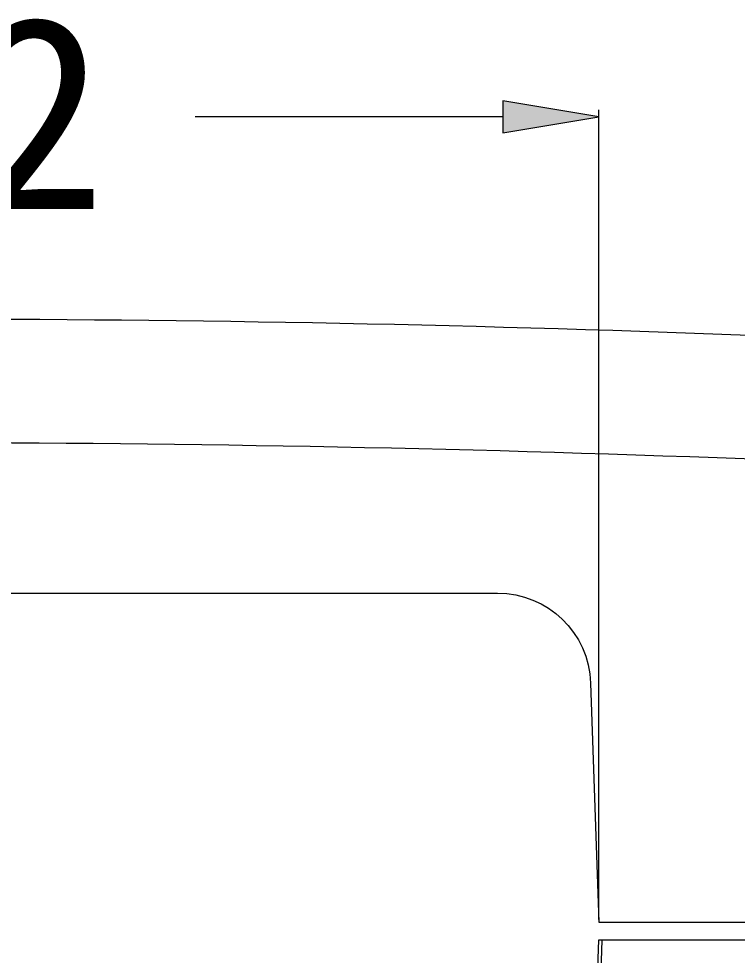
# Model space of a CAD drawing. Header units: inches. Extents: x 0 to 40, y 35.9 to 64.1.
# Drawn here: x 8.031 to 9.289, y 39.511 to 41.149 of the extents above; entities that cross this region are included whole.
import ezdxf

# ---------------------------------------------------------------- set-up
doc = ezdxf.new("R2010")
doc.units = ezdxf.units.IN
doc.header["$MEASUREMENT"] = 0
doc.layers.add('2', color=7, linetype='Continuous')

# ---------------------------------------------------------------- blocks, each defined once
blk = doc.blocks.new('block 763')
at = {"layer": '2', "color": 7, "lineweight": 18, "true_color": 0xffffff}
blk.add_lwpolyline([(6.789, 40.1444), (8.8691, 40.1444)], dxfattribs=at)
blk = doc.blocks.new('block 808')
at = {"layer": '2', "color": 80, "lineweight": 18, "true_color": 0x3fff00}
blk.add_lwpolyline([(9.3692, 39.5369), (9.052, 39.5369)], dxfattribs=at)
blk = doc.blocks.new('block 810')
at = {"layer": '2', "color": 80, "lineweight": 18, "true_color": 0x3fff00}
blk.add_lwpolyline([(9.052, 39.5369), (9.0456, 39.3544)], dxfattribs=at)
blk = doc.blocks.new('block 827')
at = {"layer": '2', "color": 7, "lineweight": 18, "true_color": 0xffffff}
blk.add_lwpolyline([(9.0456, 39.5369), (9.0321, 39.1508)], dxfattribs=at)
blk = doc.blocks.new('block 830')
at = {"layer": '2', "color": 7, "lineweight": 18, "true_color": 0xffffff}
blk.add_lwpolyline([(9.0467, 39.5689), (9.3692, 39.5689)], dxfattribs=at)
blk = doc.blocks.new('block 835')
at = {"layer": '2', "color": 7, "lineweight": 18, "true_color": 0xffffff}
blk.add_lwpolyline([(9.052, 39.5369), (9.0456, 39.5369)], dxfattribs=at)
blk = doc.blocks.new('block 837')
at = {"layer": '2', "color": 7, "lineweight": 18, "true_color": 0xffffff}
blk.add_lwpolyline([(9.0321, 39.987), (9.0467, 39.5689)], dxfattribs=at)
blk = doc.blocks.new('block 1093')
at = {"layer": '2', "color": 7, "lineweight": 18, "true_color": 0xffffff}
blk.add_open_spline([(8.8691, 40.1444), (8.957, 40.1444), (9.029, 40.0748), (9.0321, 39.987)], degree=3, dxfattribs=at)
blk = doc.blocks.new('block 1138')
at = {"layer": '2', "color": 7, "lineweight": 18, "true_color": 0xffffff}
blk.add_open_spline([(6.3009, 40.5938), (7.3193, 40.634), (8.3388, 40.634), (9.3572, 40.5938)], degree=3, dxfattribs=at)
blk = doc.blocks.new('block 1140')
at = {"layer": '2', "color": 7, "lineweight": 18, "true_color": 0xffffff}
blk.add_open_spline([(6.3097, 40.3776), (7.3222, 40.4177), (8.3359, 40.4177), (9.3484, 40.3776)], degree=3, dxfattribs=at)
blk = doc.blocks.new('block 3448')
at = {"color": 5, "lineweight": 18, "true_color": 0x0000ff}
blk.add_lwpolyline([(6.6114, 39.5731), (6.6114, 40.9893)], dxfattribs=at)
blk = doc.blocks.new('block 3449')
at = {"color": 5, "lineweight": 18, "true_color": 0x0000ff}
blk.add_lwpolyline([(9.0467, 39.5731), (9.0467, 40.9893)], dxfattribs=at)
blk = doc.blocks.new('block 3450')
at = {"color": 5, "lineweight": 18, "true_color": 0x0000ff}
blk.add_lwpolyline([(6.7797, 40.9771), (7.3182, 40.9771)], dxfattribs=at)
blk = doc.blocks.new('block 3451')
at = {"color": 5, "lineweight": 18, "true_color": 0x0000ff}
blk.add_lwpolyline([(8.8784, 40.9771), (8.3399, 40.9771)], dxfattribs=at)
blk = doc.blocks.new('block 3452')
at = {"true_color": 0x0000ff}
h = blk.add_hatch(color=5, dxfattribs=at)
h.dxf.hatch_style = 2
h.paths.add_polyline_path([(6.7797, 41.0052), (6.7797, 40.9491), (6.6114, 40.9771)])
at = {"lineweight": 0}
blk.add_lwpolyline([(6.7797, 41.0052), (6.7797, 40.9491), (6.6114, 40.9771), (6.7797, 41.0052)], dxfattribs=at)
blk = doc.blocks.new('block 3453')
at = {"true_color": 0x0000ff}
h = blk.add_hatch(color=5, dxfattribs=at)
h.dxf.hatch_style = 2
h.paths.add_polyline_path([(8.8784, 41.0052), (8.8784, 40.9491), (9.0467, 40.9771)])
at = {"lineweight": 0}
blk.add_lwpolyline([(8.8784, 41.0052), (8.8784, 40.9491), (9.0467, 40.9771), (8.8784, 41.0052)], dxfattribs=at)
blk = doc.blocks.new('block 3454')
at = {"color": 4, "true_color": 0x00ffff, "insert": (7.2677, 40.8106), "char_height": 0.336544, "attachment_point": 7}
blk.add_mtext('\\fTxt|b0|i0|c0|p34;\\W1;36.2', dxfattribs=at)
blk = doc.blocks.new('block 3455')
at = {"lineweight": 0}
blk.add_lwpolyline([(6.6114, 39.5689), (6.6114, 39.5689)], dxfattribs=at)
blk = doc.blocks.new('block 3456')
at = {"lineweight": 0}
blk.add_lwpolyline([(9.0467, 39.5689), (9.0467, 39.5689)], dxfattribs=at)
blk = doc.blocks.new('block 3457')
at = {"lineweight": 0}
blk.add_lwpolyline([(9.0467, 40.9771), (9.0467, 40.9771)], dxfattribs=at)
blk = doc.blocks.new('block 3447')
for name in ['block 3454', 'block 3452', 'block 3453', 'block 3448', 'block 3449', 'block 3450', 'block 3451', 'block 3457', 'block 3455', 'block 3456']:
    blk.add_blockref(name, (0, 0))

msp = doc.modelspace()

# ---------------------------------------------------------------- block references
msp.add_blockref('block 3447', (0, 0))
at = {"layer": '2'}
for name in ['block 1138', 'block 1140', 'block 763', 'block 1093', 'block 837', 'block 830', 'block 827', 'block 810', 'block 835', 'block 808']:
    msp.add_blockref(name, (0, 0), dxfattribs=at)

doc.saveas('drawing.dxf')
